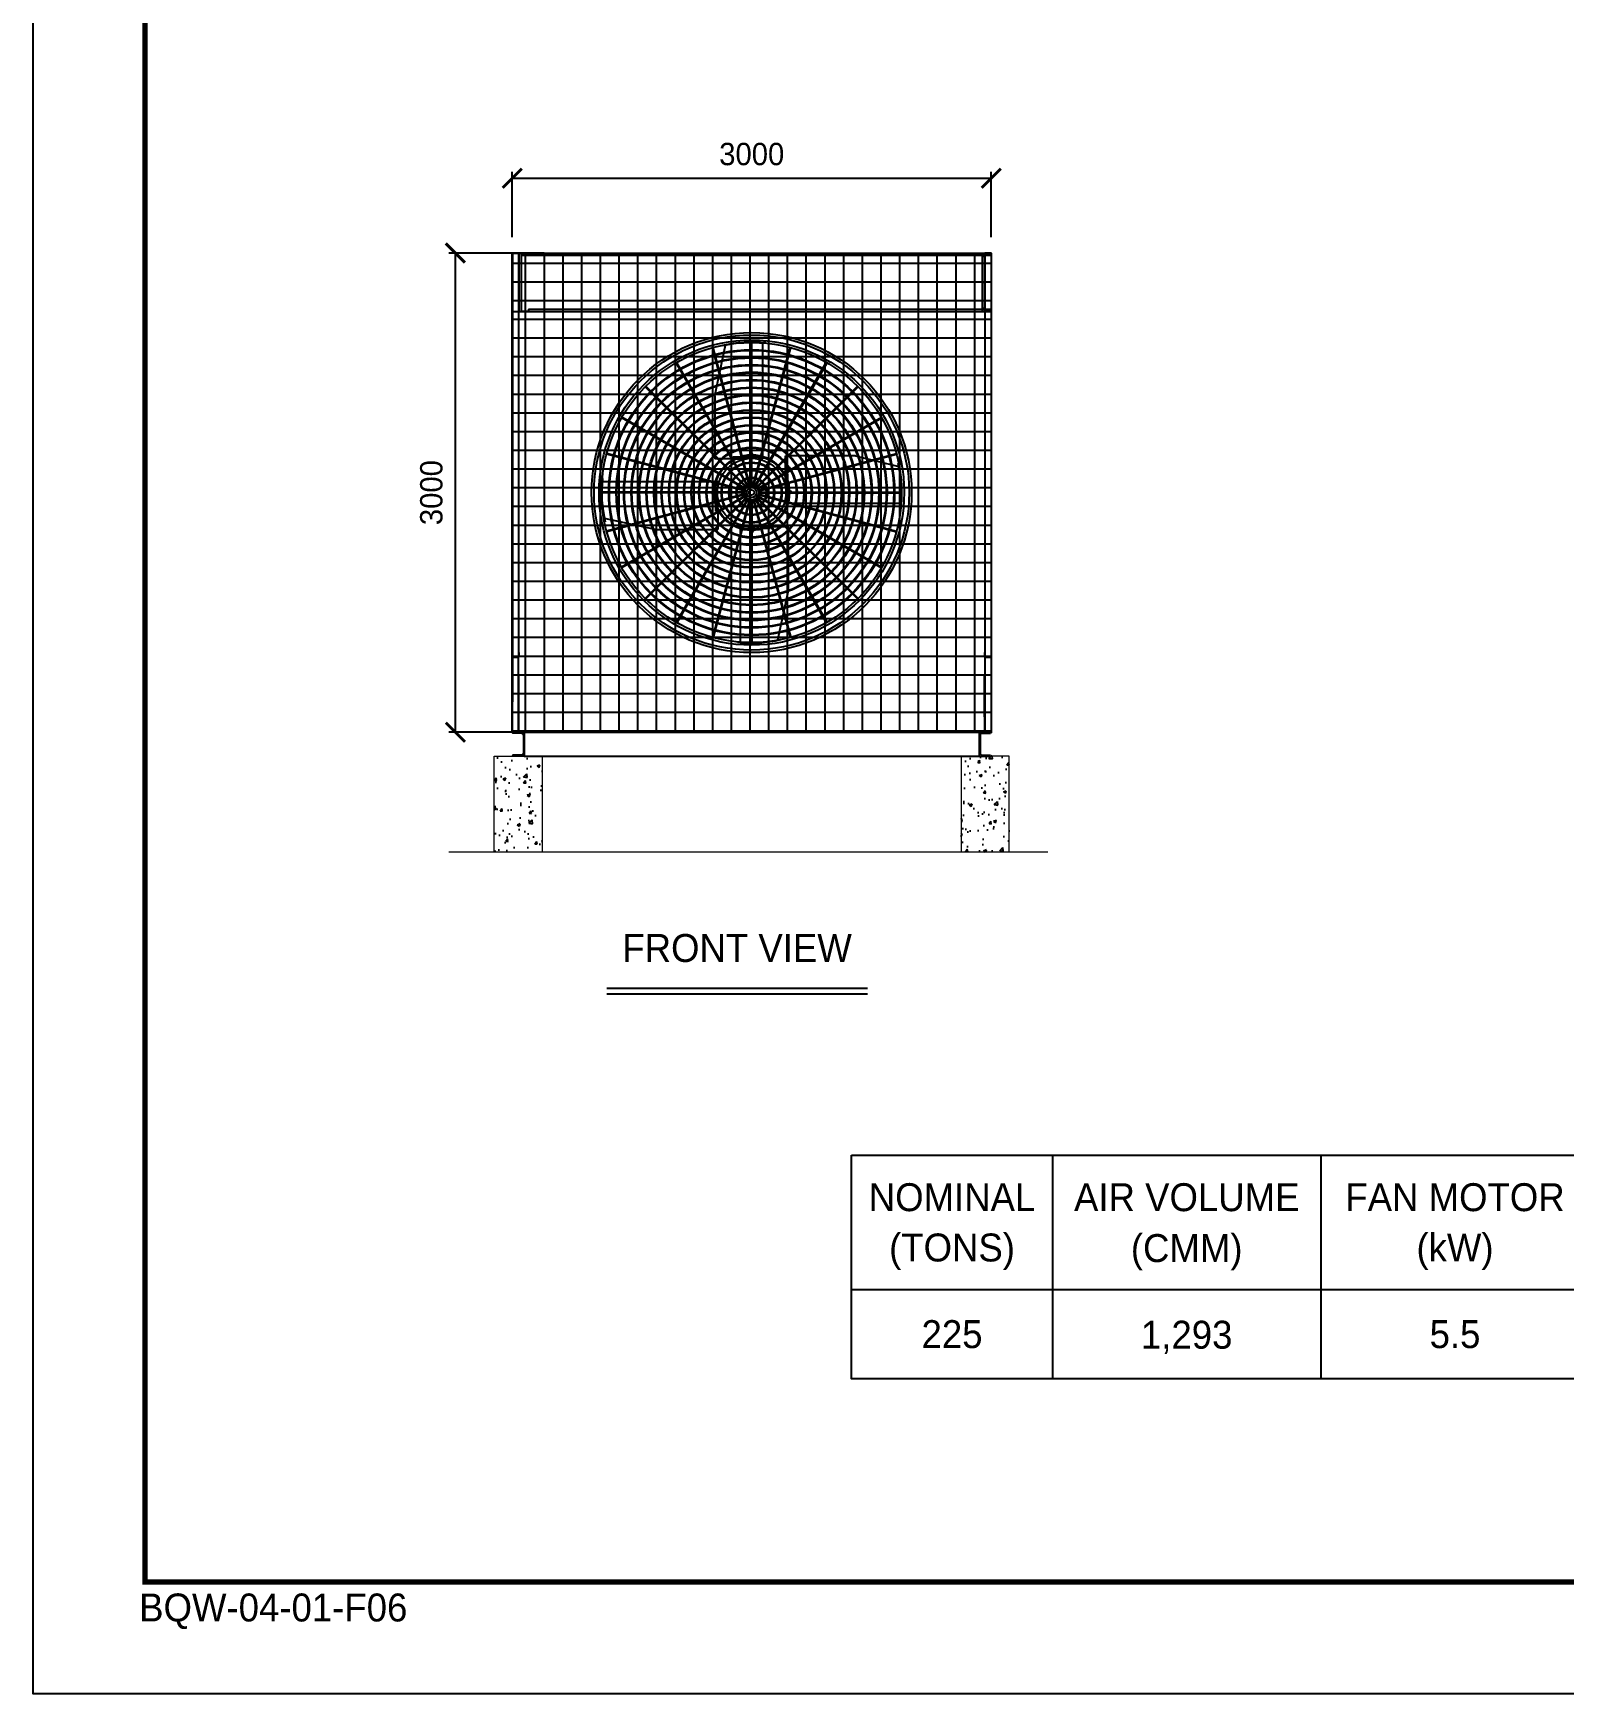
# Model space of a CAD drawing. Header units: millimetres. Extents: x 4297 to 33704, y 3837 to 24632.
# Drawn here: x 4297 to 13883, y 3837 to 14234 of the extents above; entities that cross this region are included whole.
import ezdxf
from ezdxf.enums import TextEntityAlignment as Align

# ---------------------------------------------------------------- set-up
doc = ezdxf.new("R2010")
doc.units = ezdxf.units.MM
doc.linetypes.add('CENTER', pattern=[2, 1.25, -0.25, 0.25, -0.25])
doc.linetypes.add('HIDDEN', pattern=[0.375, 0.25, -0.125])
for name, color, linetype in [('center', 1, 'CENTER'), ('LINE', 7, 'Continuous'), ('SSL', 7, 'Continuous'), ('냉각탑', 4, 'Continuous'), ('냉각탑_box', 1, 'Continuous'), ('냉각탑_dim', 1, 'Continuous'), ('냉각탑_form', 1, 'Continuous'), ('냉각탑_text', 3, 'Continuous'), ('냉각탑_찬넬방진', 1, 'Continuous')]:
    doc.layers.add(name, color=color, linetype=linetype)
doc.styles.add('HY울릉도L', font='')
doc.styles.add('돋움', font='Dotum.ttf')
doc.styles.get('HY울릉도L').set_extended_font_data('HY울릉도L')
doc.dimstyles.new('성지DIM', dxfattribs={"dimtxt": 3.5, "dimasz": 3, "dimexe": 1, "dimexo": 2.5, "dimgap": 2, "dimtad": 1, "dimdec": 0, "dimzin": 3, "dimdsep": 46, "dimtxsty": 'HY울릉도L', "dimblk": 'ARCHTICK', "dimcen": -2, "dimclrd": 256, "dimclre": 256, "dimclrt": 7, "dimadec": 0, "dimazin": 0, "dimtfac": 1, "dimtdec": 0, "dimtofl": 0, "dimtmove": 0, "dimatfit": 3, "dimfxl": 1, "dimtolj": 1, "dimtzin": 0, "dimlwe": -1, "dimarcsym": 0})
pattern_1 = [(50, (-857967.76, -338631.76), (182.18467, -15.939086), [19.05, -209.55]), (355, (-857967.76, -338631.76), (-35.24342, 191.056845), [15.24, -167.640584]), (100.451445, (-857952.57, -338633.09), (146.941247, 175.117752), [16.19001, -178.090245]), (46.1842, (-857967.76, -338580.96), (271.07904, -42.04233), [28.575, -314.325]), (96.635558, (-857945.17, -338584.46), (237.404134, 247.426125), [24.28502, -267.13561]), (351.18415, (-857967.76, -338580.96), (237.40413, 247.426125), [22.85997, -251.45973]), (21, (-857942.36, -338593.66), (151.614391, -102.265198), [19.05, -209.55]), (326, (-857942.36, -338593.66), (61.80203, 184.187966), [15.24, -167.64]), (71.451445, (-857929.72, -338602.18), (213.41642, 81.92277), [16.19001, -178.089938]), (37.5, (-857967.755, -338631.76), (3.0886033, 84.555039), [0, -165.608, 0, -170.18, 0, -168.275]), (7.5, (-857967.755, -338631.76), (66.8196625, 100.180575), [0, -97.028, 0, -161.798, 0, -64.135]), (327.5, (-858024.4, -338631.76), (135.590595, -5.728744), [0, -63.5, 0, -198.12, 0, -262.89]), (317.5, (-858049.8, -338631.76), (148.129181, 25.426491), [0, -82.55, 0, -131.572, 0, -186.69])]

# ---------------------------------------------------------------- blocks, each defined once
blk = doc.blocks.new('_ArchTick')
at = {"color": 0, "linetype": 'ByBlock', "const_width": 0.15}
blk.add_lwpolyline([(-0.5, -0.5), (0.5, 0.5)], dxfattribs=at)
blk = doc.blocks.new('*D69')
at = {"layer": 'Defpoints', "color": 0, "transparency": 16777216}
for p in [(10297, 13327), (7297, 12858), (10297, 12858)]:
    blk.add_point(p, dxfattribs=at)
at = {"layer": '냉각탑_dim', "transparency": 16777216}
for p, q in [((7297, 12958), (7297, 13367)), ((10297, 12958), (10297, 13367))]:
    blk.add_line(p, q, dxfattribs=at)
at = {"layer": '냉각탑_dim', "lineweight": -2, "transparency": 16777216}
blk.add_line((7297, 13327), (10297, 13327), dxfattribs=at)
at = {"layer": '냉각탑_dim', "lineweight": -2, "transparency": 16777216, "xscale": 120, "yscale": 120, "zscale": 120, "rotation": 180}
blk.add_blockref('_ArchTick', (7297, 13327), dxfattribs=at)
at = {"layer": '냉각탑_dim', "lineweight": -2, "transparency": 16777216, "xscale": 120, "yscale": 120, "zscale": 120}
blk.add_blockref('_ArchTick', (10297, 13327), dxfattribs=at)
at = {"layer": '냉각탑_dim', "color": 7, "transparency": 16777216, "insert": (8797, 13477), "char_height": 140, "attachment_point": 5, "style": 'HY울릉도L'}
blk.add_mtext('\\A1;3000', dxfattribs=at)
blk = doc.blocks.new('*D70')
at = {"layer": 'Defpoints', "color": 0, "transparency": 16777216}
for p in [(6941, 12858), (7598, 12858), (7598, 9858)]:
    blk.add_point(p, dxfattribs=at)
at = {"layer": '냉각탑_dim', "transparency": 16777216}
for p, q in [((7498, 12858), (6901, 12858)), ((7498, 9858), (6901, 9858))]:
    blk.add_line(p, q, dxfattribs=at)
at = {"layer": '냉각탑_dim', "lineweight": -2, "transparency": 16777216}
blk.add_line((6941, 9858), (6941, 12858), dxfattribs=at)
at = {"layer": '냉각탑_dim', "lineweight": -2, "transparency": 16777216, "xscale": 120, "yscale": 120, "zscale": 120}
for p, rotation in [((6941, 12858), 90), ((6941, 9858), 270)]:
    blk.add_blockref('_ArchTick', p, dxfattribs=dict(at, rotation=rotation))
at = {"layer": '냉각탑_dim', "color": 7, "transparency": 16777216, "insert": (6791, 11358), "char_height": 140, "attachment_point": 5, "rotation": 90, "style": 'HY울릉도L'}
blk.add_mtext('\\A1;3000', dxfattribs=at)
blk = doc.blocks.new('냉각탑form')
at = {"layer": 'Defpoints'}
blk.add_lwpolyline([(0, 297.07), (420.1, 297.07), (420.1, 0), (0, 0)], close=True, dxfattribs=at)
at = {"layer": '냉각탑_form', "const_width": 0.5}
blk.add_lwpolyline([(10, 287.07), (10, 10), (410.1, 10), (410.1, 287.07)], close=True, dxfattribs=at)
at = {"layer": '냉각탑_form', "style": '돋움'}
blk.add_text('BQW-04-01-F06', height=2.5006, dxfattribs=at).set_placement((9.48, 6.47))
blk = doc.blocks.new('A$C1FB73ED1')
for p, q in [((1261, 1340), (967, 2438)), ((1267, 1342), (972, 2440)), ((1277, 1343), (1277, 2480)), ((1283, 1343), (1283, 2480)), ((1293, 1342), (1588, 2440)), ((1299, 1340), (1593, 2438)), ((1246, 1333), (677, 2318)), ((1251, 1336), (683, 2321)), ((1309, 1336), (1877, 2321)), ((1314, 1333), (1883, 2318)), ((1233, 1322), (429, 2126)), ((1238, 1327), (434, 2131)), ((1322, 1327), (2126, 2131)), ((1327, 1322), (2131, 2126)), ((1224, 1309), (239, 1877)), ((1227, 1314), (242, 1883)), ((1333, 1314), (2318, 1883)), ((1336, 1309), (2321, 1877)), ((1218, 1293), (120, 1588)), ((1220, 1299), (122, 1593)), ((1340, 1299), (2438, 1593)), ((1342, 1293), (2440, 1588)), ((1217, 1283), (80, 1283)), ((1217, 1277), (80, 1277)), ((1218, 1267), (120, 972)), ((1220, 1261), (122, 967)), ((1224, 1251), (239, 683)), ((1227, 1246), (242, 677)), ((1233, 1238), (429, 434)), ((1238, 1233), (434, 429)), ((1246, 1227), (677, 242)), ((1251, 1224), (683, 239)), ((1261, 1220), (967, 122)), ((1267, 1218), (972, 120)), ((1277, 1217), (1277, 80)), ((1283, 1217), (1283, 80)), ((1293, 1218), (1588, 120)), ((1299, 1220), (1593, 122)), ((1309, 1224), (1877, 239)), ((1314, 1227), (1883, 242)), ((1322, 1233), (2126, 429)), ((1327, 1238), (2131, 434)), ((1333, 1246), (2318, 677)), ((1336, 1251), (2321, 683)), ((1340, 1261), (2438, 967)), ((1342, 1267), (2440, 972)), ((1343, 1283), (2480, 1283)), ((1343, 1277), (2480, 1277))]:
    blk.add_line(p, q)
for radius in [1280, 1260, 1220, 1200]:
    blk.add_circle((1280, 1280), radius)
at = {"ltscale": 5}
for radius in [1143, 1137, 1083, 1077, 1023, 1017, 963, 957, 903, 897, 843, 837, 783, 777, 723, 717, 663, 657, 603, 597, 543, 537, 483, 477, 423, 417, 363, 357, 303, 297, 243, 237, 183, 177, 123, 117, 63, 57, 40, 21]:
    blk.add_circle((1280, 1280), radius, dxfattribs=at)
at = {"color": 7}
blk.add_circle((1280, 1280), 274, dxfattribs=at)
at = {"layer": 'LINE', "color": 7}
for p, q in [((985, 2053), (1072, 2459)), ((1368, 2478), (1368, 1567)), ((985, 2053), (985, 1550)), ((1131, 1550), (985, 1550)), ((1131, 1550), (985, 1550)), ((1131, 1567), (1369, 1567)), ((1131, 1567), (1369, 1567)), ((1131, 1567), (1131, 1549)), ((1131, 1567), (1131, 1549)), ((1131, 1549), (1230, 1549)), ((1131, 1549), (1230, 1549)), ((1330, 1549), (1369, 1549)), ((1330, 1549), (1369, 1549)), ((1369, 1567), (1369, 1549)), ((1369, 1567), (1369, 1549)), ((2111, 1575), (1550, 1575)), ((1550, 1429), (1550, 1575)), ((1550, 1429), (1550, 1575)), ((2111, 1575), (2457, 1488)), ((84, 1368), (993, 1368)), ((84, 1368), (993, 1368)), ((993, 1131), (993, 1369)), ((993, 1131), (993, 1369)), ((993, 1369), (1011, 1369)), ((993, 1369), (1011, 1369)), ((993, 1131), (993, 1369)), ((993, 1131), (993, 1369)), ((993, 1369), (1011, 1369)), ((993, 1369), (1011, 1369)), ((1011, 1330), (1011, 1369)), ((1011, 1330), (1011, 1369)), ((1011, 1330), (1011, 1369)), ((1011, 1330), (1011, 1369)), ((1549, 1429), (1549, 1330)), ((1549, 1429), (1549, 1330)), ((1567, 1429), (1549, 1429)), ((1567, 1429), (1549, 1429)), ((1567, 1429), (1567, 1191)), ((1567, 1429), (1567, 1191)), ((1011, 1131), (1011, 1230)), ((1011, 1131), (1011, 1230)), ((1011, 1131), (1011, 1230)), ((1011, 1131), (1011, 1230)), ((1549, 1230), (1549, 1191)), ((1549, 1230), (1549, 1191)), ((509, 985), (103, 1072)), ((993, 1131), (1011, 1131)), ((993, 1131), (1011, 1131)), ((993, 1131), (1011, 1131)), ((993, 1131), (1011, 1131)), ((1010, 1131), (1010, 985)), ((1010, 1131), (1010, 985)), ((1010, 1131), (1010, 985)), ((1010, 1131), (1010, 985)), ((1567, 1191), (1549, 1191)), ((1567, 1191), (1549, 1191)), ((2476, 1192), (1567, 1192)), ((509, 985), (1010, 985)), ((509, 985), (1010, 985)), ((1230, 1011), (1191, 1011)), ((1191, 993), (1191, 1011)), ((1230, 1011), (1191, 1011)), ((1191, 993), (1191, 1011)), ((1429, 993), (1191, 993)), ((1429, 993), (1191, 993)), ((1192, 82), (1192, 993)), ((1429, 1011), (1330, 1011)), ((1429, 1011), (1330, 1011)), ((1429, 993), (1429, 1011)), ((1429, 993), (1429, 1011)), ((1429, 1010), (1575, 1010)), ((1429, 1010), (1575, 1010)), ((1575, 507), (1575, 1010)), ((1575, 507), (1488, 101)), ((1167, 83), (1167, 85)), ((1393, 83), (1393, 85)), ((1513, 104), (1513, 106))]:
    blk.add_line(p, q, dxfattribs=at)
for points in [[(1272, 1594), (1269, 1588), (1272, 1581), (1280, 1581), (1284, 1588), (1280, 1594)], [(1272, 1594), (1269, 1588), (1272, 1581), (1280, 1581), (1284, 1588), (1280, 1594)], [(966, 1272), (972, 1269), (979, 1272), (979, 1280), (972, 1284), (966, 1280)], [(966, 1272), (972, 1269), (979, 1272), (979, 1280), (972, 1284), (966, 1280)], [(966, 1272), (972, 1269), (979, 1272), (979, 1280), (972, 1284), (966, 1280)], [(966, 1272), (972, 1269), (979, 1272), (979, 1280), (972, 1284), (966, 1280)], [(1594, 1288), (1588, 1291), (1581, 1288), (1581, 1280), (1588, 1276), (1594, 1280)], [(1594, 1288), (1588, 1291), (1581, 1288), (1581, 1280), (1588, 1276), (1594, 1280)], [(1288, 966), (1291, 972), (1288, 979), (1280, 979), (1276, 972), (1280, 966)], [(1288, 966), (1291, 972), (1288, 979), (1280, 979), (1276, 972), (1280, 966)]]:
    blk.add_lwpolyline(points, close=True, dxfattribs=at)
for centre, radius in [((1276, 1588), 8.5), ((1276, 1588), 8.5), ((1191, 1559), 2), ((1191, 1559), 2), ((1231, 1559), 2), ((1231, 1559), 2), ((1350, 1559), 2), ((1350, 1559), 2), ((1001, 1350), 2), ((1001, 1350), 2), ((1001, 1350), 2), ((1001, 1350), 2), ((1559, 1369), 2), ((1559, 1369), 2), ((1559, 1329), 2), ((1559, 1329), 2), ((972, 1276), 8.5), ((972, 1276), 8.5), ((972, 1276), 8.5), ((972, 1276), 8.5), ((1001, 1231), 2), ((1001, 1231), 2), ((1001, 1231), 2), ((1001, 1231), 2), ((1559, 1210), 2), ((1559, 1210), 2), ((1588, 1284), 8.5), ((1588, 1284), 8.5), ((1001, 1191), 2), ((1001, 1191), 2), ((1001, 1191), 2), ((1001, 1191), 2), ((1210, 1001), 2), ((1210, 1001), 2), ((1284, 972), 8.5), ((1284, 972), 8.5), ((1329, 1001), 2), ((1329, 1001), 2), ((1369, 1001), 2), ((1369, 1001), 2)]:
    blk.add_circle(centre, radius, dxfattribs=at)
for centre, radius, start, end in [((1280, 1483), 1000, 83.5007, 103.4595), ((1280, 1483), 998, 83.4876, 103.487), ((1481, 1280), 998, 353.4876, 13.487), ((1481, 1280), 1000, 353.5007, 13.4595), ((1079, 1280), 1000, 173.5007, 193.4595), ((1079, 1280), 998, 173.4876, 193.487), ((1280, 1077), 998, 263.4876, 283.487), ((1280, 1077), 1000, 263.5007, 283.4595)]:
    blk.add_arc(centre, radius, start, end, dxfattribs=at)
blk = doc.blocks.new('A$C3ed718e9')
for p, q in [((0, 150), (0, 148)), ((0, 150), (0, 148)), ((75, 150), (0, 150)), ((63, 141), (4, 144)), ((70, 133), (70, 17)), ((75, 150), (75, 0)), ((0, 2), (0, 0)), ((0, 0), (0, 2)), ((63, 9), (4, 6)), ((75, 0), (0, 0)), ((75, 0), (0, 0))]:
    blk.add_line(p, q)
for centre, radius, start, end in [((4, 148), 4, 180, 265), ((62, 133), 8, 0, 85), ((4, 2), 4, 95, 180), ((62, 17), 8, 275, 0)]:
    blk.add_arc(centre, radius, start, end)
blk = doc.blocks.new('3')
at = {"ltscale": 500}
h = blk.add_hatch(dxfattribs=at)
h.set_pattern_fill('NET', color=256, scale=937.5)
h.set_pattern_definition([(0, (-46408.15, -18141.91), (0, 117.1875), []), (90, (-46408.15, -18141.91), (-117.1875, 7e-15), [])])
h.paths.add_polyline_path([(10297, 9858), (10297, 12858), (7297, 12858), (7297, 9858)])
for p, q in [((7298, 12858), (7298, 12493)), ((7298, 12858), (7336, 12858)), ((7336, 12858), (7336, 12493)), ((7338, 12858), (7338, 12493)), ((7338, 12858), (10297, 12858)), ((7352, 12858), (7352, 12493)), ((7352, 12844), (10297, 12844)), ((10241, 12858), (10241, 12493)), ((10255, 12858), (10255, 12493)), ((10257, 12858), (10257, 12493)), ((10297, 12858), (10257, 12858)), ((10297, 12858), (10297, 12493)), ((7298, 12493), (7336, 12493)), ((7298, 12491), (7298, 10329)), ((7298, 12491), (7336, 12491)), ((7336, 12491), (7336, 10329)), ((7338, 12493), (10297, 12493)), ((7352, 12494), (7399, 12494)), ((7399, 12507), (10297, 12507)), ((7399, 12507), (7399, 12493)), ((10297, 12493), (10257, 12493)), ((10257, 12491), (10257, 10329)), ((10297, 12491), (10257, 12491)), ((10297, 12491), (10297, 10329)), ((7298, 10329), (7336, 10329)), ((7298, 10327), (7298, 10048)), ((7298, 9858), (7298, 10327)), ((7298, 10327), (7336, 10327)), ((7336, 9858), (7336, 10327)), ((7338, 10357), (7338, 10329)), ((10255, 10357), (10255, 10329)), ((10257, 10329), (10297, 10329)), ((10257, 10327), (10297, 10327)), ((10257, 10327), (10257, 9858)), ((10297, 10327), (10297, 10048)), ((10297, 10327), (10297, 9858)), ((7338, 9954), (7338, 10217)), ((7338, 10217), (10297, 10217)), ((10255, 9954), (10255, 10217)), ((7338, 9858), (7338, 9952)), ((10255, 9952), (10255, 9858)), ((10297, 9858), (7298, 9858)), ((8721, 9858), (7338, 9858)), ((10297, 9858), (7338, 9858)), ((9565, 9858), (8723, 9858)), ((10297, 9858), (9567, 9858))]:
    blk.add_line(p, q)
at = {"ltscale": 500, "elevation": 0}
blk.add_lwpolyline([(7297, 12858), (10297, 12858), (10297, 9858), (7297, 9858)], close=True, dxfattribs=at)
at = {"layer": 'center'}
for p, q in [((10247, 12838), (10263, 12838)), ((10247, 12675), (10263, 12675)), ((10247, 12512), (10263, 12512))]:
    blk.add_line(p, q, dxfattribs=at)
at = {"layer": 'SSL'}
blk.add_line((7372, 9708), (10222, 9708), dxfattribs=at)
at = {"layer": '냉각탑', "color": 6, "linetype": 'HIDDEN'}
for p, q in [((7298, 9858), (7298, 12858)), ((7955, 9858), (7298, 9858)), ((9453, 9858), (8834, 9858)), ((9429, 9858), (8858, 9858)), ((10297, 9858), (10032, 9858))]:
    blk.add_line(p, q, dxfattribs=at)
at = {"layer": '냉각탑', "ltscale": 30}
for q in [(7298, 12858), (10297, 9858)]:
    blk.add_line((7298, 9858), q, dxfattribs=at)
at = {"layer": '냉각탑_찬넬방진', "ltscale": 30}
blk.add_line((7298, 9858), (10109, 9858), dxfattribs=at)
blk.add_line((7298, 9858), (10109, 9858), dxfattribs=at)
at = {"layer": '냉각탑_찬넬방진', "linetype": 'HIDDEN'}
for q in [(7298, 9858), (7320, 9858)]:
    blk.add_line((8518, 9858), q, dxfattribs=at)
at = {"layer": 'SSL'}
blk.add_blockref('A$C3ed718e9', (7297, 9708), dxfattribs=at)
at = {"layer": 'SSL', "xscale": -1}
blk.add_blockref('A$C3ed718e9', (10297, 9708), dxfattribs=at)
at = {"layer": '냉각탑', "xscale": 0.7829768747821867, "yscale": 0.7829768747821867, "zscale": 0.7829768747821867}
blk.add_blockref('A$C1FB73ED1', (7794, 10356), dxfattribs=at)

msp = doc.modelspace()

# ---------------------------------------------------------------- hatches: boundary and pattern name
h = msp.add_hatch()
h.set_pattern_fill('AR-CONC', color=4)
h.set_pattern_definition(pattern_1)
h.paths.add_polyline_path([(7484.2, 9708.2), (7184.2, 9708.2), (7184.2, 9108.2), (7484.2, 9108.2)])
h = msp.add_hatch()
h.set_pattern_fill('AR-CONC', color=4)
h.set_pattern_definition(pattern_1)
h.paths.add_polyline_path([(10109.2, 9708.2), (10409.2, 9708.2), (10409.2, 9108.2), (10109.2, 9108.2)])

# ---------------------------------------------------------------- linework, layer by layer
at = {"lineweight": 5}
msp.add_line((6900.7, 9108.2), (10652.1, 9108.2), dxfattribs=at)
at = {"lineweight": 5, "elevation": 0}
for points in [[(7184.2, 9108.2), (7184.2, 9708.2), (7484.2, 9708.2), (7484.2, 9108.2)], [(10409.2, 9108.2), (10409.2, 9708.2), (10109.2, 9708.2), (10109.2, 9108.2)]]:
    msp.add_lwpolyline(points, dxfattribs=at)
at = {"layer": '냉각탑_box'}
for p, q in [((7888.5, 8254.7), (9521.8, 8254.7)), ((7888.5, 8219.7), (9521.8, 8219.7)), ((10681.3, 7208.9), (10681.3, 5808.9)), ((10681.3, 7208.9), (10681.3, 5808.9)), ((12361.3, 7208.9), (12361.3, 5808.9)), ((12361.3, 7208.9), (12361.3, 5808.9)), ((9421.3, 6368.9), (24471.3, 6368.9)), ((9421.3, 6368.9), (24471.3, 6368.9))]:
    msp.add_line(p, q, dxfattribs=at)
msp.add_lwpolyline([(9421.3, 7208.9), (24471.3, 7208.9), (24471.3, 5808.9), (9421.3, 5808.9)], close=True, dxfattribs=at)
msp.add_lwpolyline([(9421.3, 7208.9), (24471.3, 7208.9), (24471.3, 5808.9), (9421.3, 5808.9)], close=True, dxfattribs=at)

# ---------------------------------------------------------------- block references
msp.add_blockref('3', (0, 0))
at = {"layer": '냉각탑_form', "xscale": 70.00000000000001, "yscale": 70.00000000000001, "zscale": 70.00000000000001}
msp.add_blockref('냉각탑form', (4297, 3836.9), dxfattribs=at)

# ---------------------------------------------------------------- texts
at = {"layer": '냉각탑_text', "style": '돋움'}
for s, p in [('FRONT VIEW', (8705.1, 8506.7)), ('NOMINAL', (10051.3, 6946.4)), ('AIR VOLUME', (11521.3, 6946.4)), ('AIR VOLUME', (11521.3, 6946.4)), ('FAN MOTOR', (13201.3, 6946.4)), ('FAN MOTOR', (13201.3, 6946.4)), ('(TONS)', (10051.3, 6631.4)), ('(CMM)', (11520.9, 6627.7)), ('(CMM)', (11520.9, 6627.7)), ('(kW)', (13201.3, 6631.4)), ('(kW)', (13201.3, 6631.4)), ('225', (10051.3, 6088.9)), ('1,293', (11520.9, 6085.2)), ('5.5', (13201.3, 6088.9))]:
    msp.add_text(s, height=175, dxfattribs=at).set_placement(p, align=Align.MIDDLE_CENTER)

# ---------------------------------------------------------------- dimensions: what is measured, and where the dimension line sits
at = {"layer": '냉각탑_dim'}
dim = msp.add_linear_dim(base=(10296.7, 13326.9), p1=(7296.7, 12858.2), p2=(10296.7, 12858.2), dimstyle='성지DIM', override={"dimscale": 40}, dxfattribs=at)
dim.commit()
dim.dimension.update_dxf_attribs({"geometry": '*D69', "text_midpoint": (8796.7, 13476.9)})
dim = msp.add_linear_dim(base=(6940.7, 12858.2), p1=(7597.9, 9858.2), p2=(7597.9, 12858.2), angle=90, dimstyle='성지DIM', override={"dimscale": 40}, dxfattribs=at)
dim.commit()
dim.dimension.update_dxf_attribs({"geometry": '*D70', "text_midpoint": (6790.7, 11358.2)})

doc.saveas('drawing.dxf')
